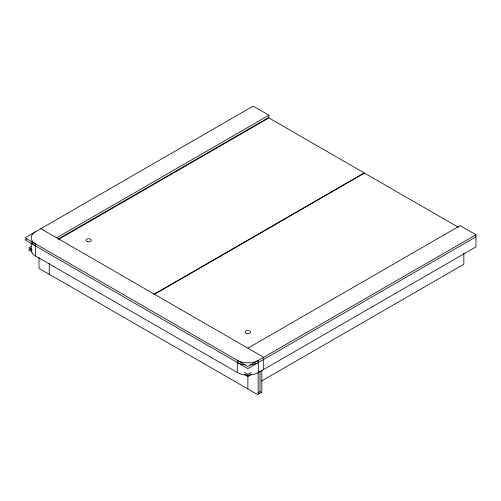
<?xml version="1.0" encoding="UTF-8"?>
<svg xmlns="http://www.w3.org/2000/svg" width="501" height="501" viewBox="0 0 501 501"><rect width="100%" height="100%" fill="white"/><g stroke="black" fill="none" stroke-linecap="round" stroke-linejoin="round"><path stroke-width="0.75" d="M27.023 238.789L25.05 239.929L247.863 368.573L475.95 236.892M31.394 246.304L28.739 247.838L32.12 249.792M30.73 248.815L28.739 249.968L32.12 251.922M56.657 237.806L268.937 115.243L268.937 117.372L58.01 239.152M59.105 239.065L268.937 117.917L364.227 172.933L153.719 294.469M154.609 294.2L364.434 173.058L458.377 227.291M247.863 348.195L460.15 225.638L475.95 234.762L475.95 246.924L258.403 372.525A14.898 8.605 0 0 1 237.33 372.525L35.584 256.049A14.898 8.605 0 0 1 31.312 249.003M475.95 234.762L247.863 366.444L25.05 237.806L253.137 106.118L268.937 115.243M251.189 372.431L247.863 374.353L244.482 372.4M251.189 374.56L247.863 376.483L244.482 374.529M261.697 380.967L463.832 264.259L463.832 253.324M40.85 228.681L263.67 357.319L263.67 369.488M259.794 391.582L261.823 392.753L261.823 370.101M257.952 392.646L259.981 393.817L259.981 371.166M258.403 372.525L258.403 360.363A14.898 8.605 0 0 1 237.33 360.363L237.33 372.525M258.14 372.23L258.14 394.882L39.009 268.367L39.009 257.433M247.863 375.719L247.863 388.951M49.28 263.401L49.28 274.298M35.584 256.049L35.584 243.887A14.898 8.605 0 0 1 35.584 231.719M31.225 243.21L31.225 250.162M258.403 362.492A14.898 8.605 0 0 1 250.199 364.903M245.534 364.903A14.898 8.605 0 0 1 237.33 362.492M35.584 246.016A14.898 8.605 0 0 1 31.406 241.275M87.268 241.551A2.687 1.547 0 0 0 91.364 240.286A2.687 1.547 0 0 0 87.412 238.871A2.687 1.547 0 0 0 87.268 241.551M246.454 333.459A2.687 1.547 0 0 0 250.55 332.188A2.687 1.547 0 0 0 246.598 330.773A2.687 1.547 0 0 0 246.454 333.459"/></g></svg>
